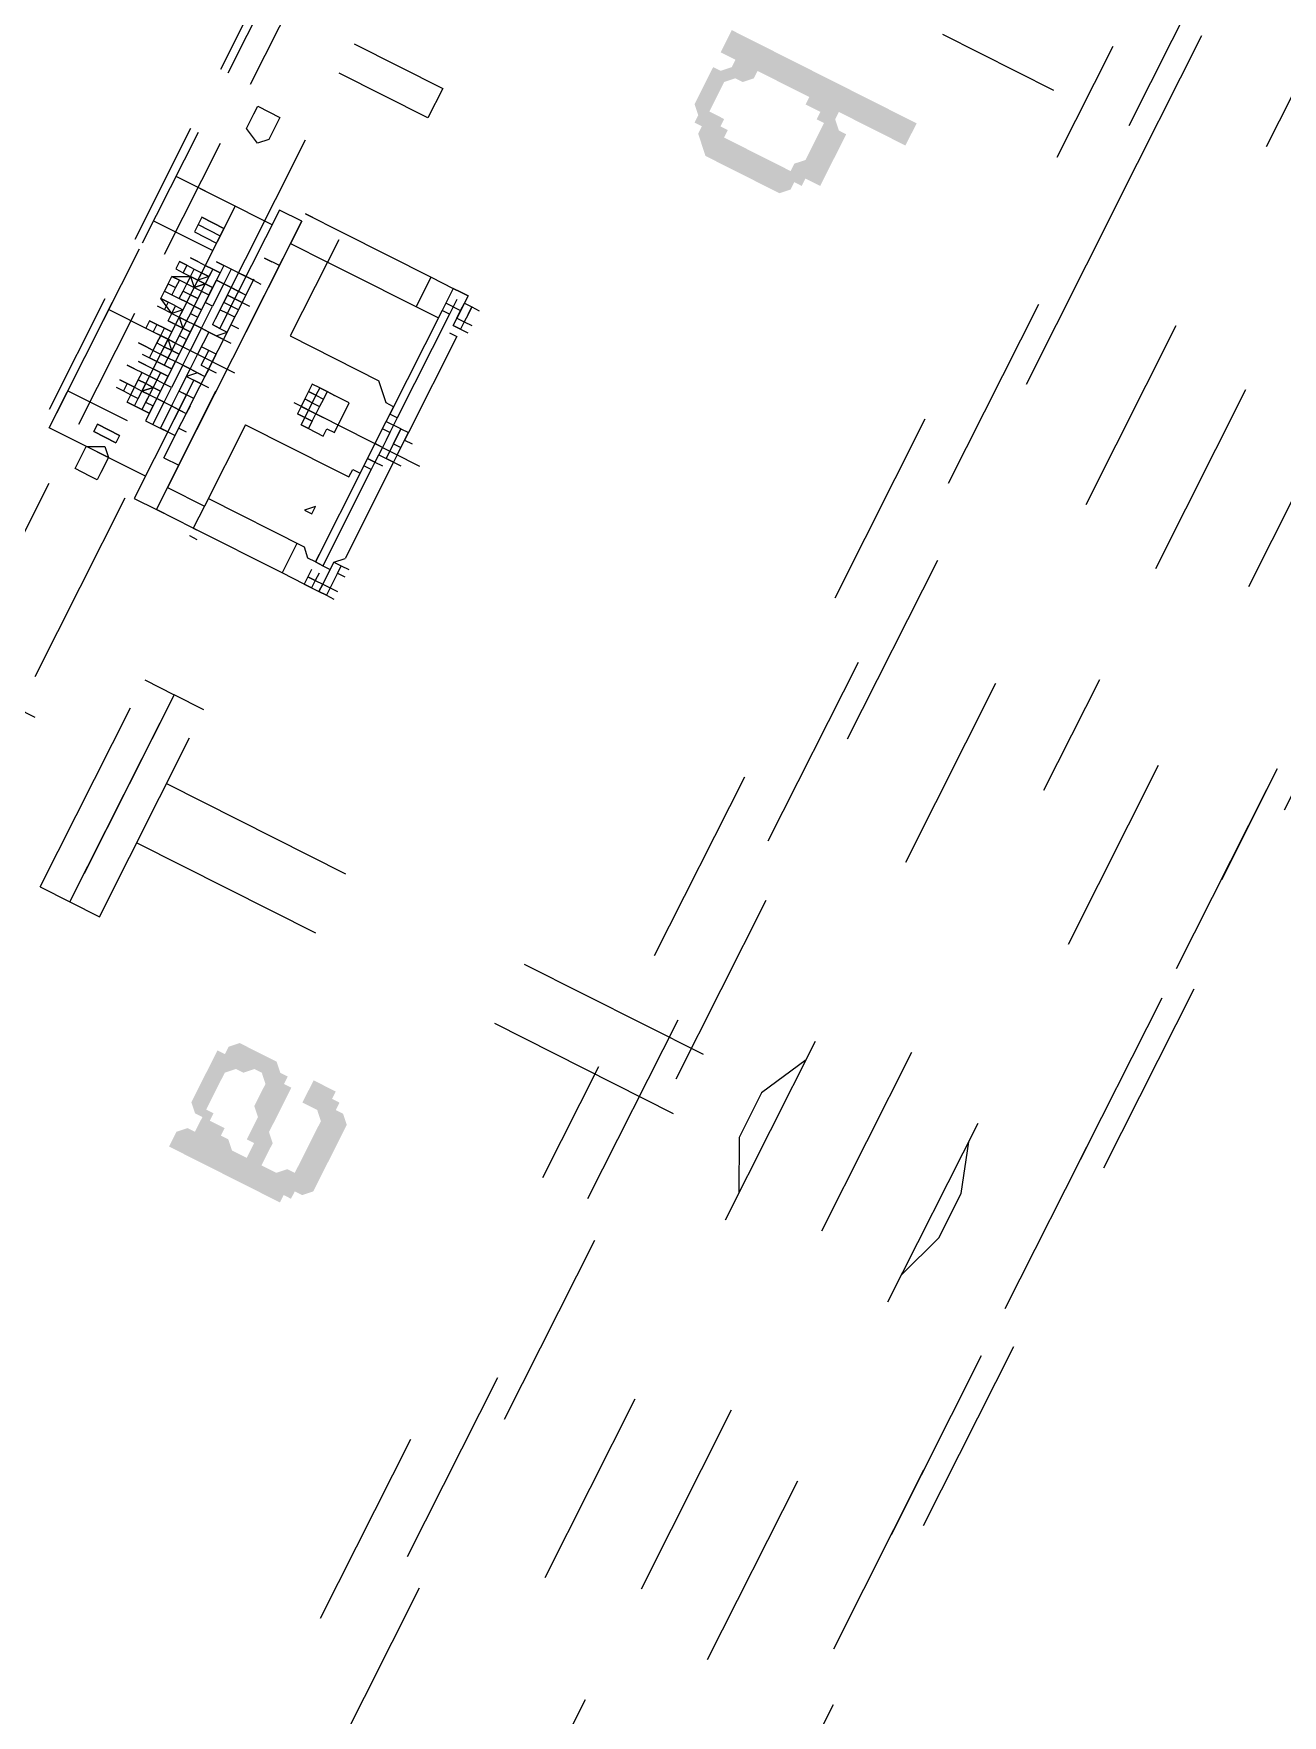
# Model space of a CAD drawing. Header units: metres. Extents: x 0 to 547597, y 0 to 1844684.
# Drawn here: x 543435.654 to 543436.278, y 1844542.936 to 1844543.775 of the extents above; entities that cross this region are included whole.
import ezdxf

# ---------------------------------------------------------------- set-up
doc = ezdxf.new("R2010")
doc.units = ezdxf.units.M
doc.linetypes.add('DASHED', pattern=[0.75, 0.5, -0.25])
doc.layers.add('5_Thep', color=4, linetype='Continuous')
doc.layers.add('TB220kVtuonglai', color=8, linetype='DASHED')

# ---------------------------------------------------------------- blocks, each defined once
blk = doc.blocks.new('MBA220-MB')
for points in [[(111.59, -206.65), (99.19, -206.65), (99.19, -309.97), (111.59, -309.97), (111.59, -301.71), (123.99, -301.71), (119.86, -297.57), (119.86, -293.44), (115.72, -289.31), (111.59, -289.31), (111.59, -260.38), (115.72, -260.38), (115.72, -252.11), (119.86, -252.11), (119.86, -247.98), (123.99, -247.98), (128.12, -247.98), (111.59, -243.84)], [(132.25, -235.58), (128.12, -235.58), (123.99, -235.58), (119.86, -235.58), (119.86, -239.71), (115.72, -243.84), (111.59, -243.84), (128.12, -247.98), (140.52, -247.98), (144.65, -252.11), (148.79, -252.11), (148.79, -260.38), (148.79, -264.51), (148.79, -272.77), (148.79, -281.04), (148.79, -285.17), (148.79, -289.31), (144.65, -289.31), (144.65, -293.44), (140.52, -293.44), (140.52, -297.57), (140.52, -301.71), (128.12, -301.71), (111.59, -301.71), (115.72, -301.71), (119.86, -305.84), (119.86, -309.97), (128.12, -309.97), (132.25, -309.97), (136.39, -309.97), (140.52, -309.97), (144.65, -305.84), (148.79, -305.84), (148.79, -301.71), (152.92, -301.71), (157.05, -297.57), (161.18, -293.44), (161.18, -289.31), (161.18, -285.17), (161.18, -268.64), (161.18, -260.38), (161.18, -252.11), (157.05, -247.98), (152.92, -247.98), (152.92, -243.84), (148.79, -243.84), (148.79, -239.71), (148.79, -235.58), (144.65, -235.58), (140.52, -235.58), (136.39, -235.58)], [(690.2, -235.58), (681.94, -235.58), (673.67, -235.58), (669.54, -239.71), (669.54, -243.84), (665.4, -243.84), (690.2, -247.98), (702.6, -247.98), (706.73, -247.98), (706.73, -252.11), (710.87, -256.24), (710.87, -264.51), (698.47, -264.51), (694.34, -268.64), (677.8, -268.64), (669.54, -268.64), (710.87, -272.77), (710.87, -281.04), (706.73, -285.17), (706.73, -289.31), (702.6, -289.31), (702.6, -293.44), (702.6, -297.57), (698.47, -297.57), (698.47, -301.71), (694.34, -301.71), (710.87, -301.71), (710.87, -305.84), (715, -309.97), (723.27, -309.97), (723.27, -305.84), (723.27, -301.71), (723.27, -293.44), (723.27, -260.38), (723.27, -247.98), (719.13, -247.98), (719.13, -243.84), (715, -243.84), (715, -239.71), (710.87, -235.58), (702.6, -235.58), (694.34, -235.58)], [(665.4, -243.84), (665.4, -247.98), (661.27, -247.98), (661.27, -256.24), (661.27, -260.38), (673.67, -260.38), (673.67, -252.11), (677.8, -247.98), (681.94, -247.98), (690.2, -247.98)], [(669.54, -268.64), (669.54, -272.77), (665.4, -272.77), (665.4, -276.91), (661.27, -281.04), (661.27, -289.31), (661.27, -297.57), (661.27, -301.71), (665.4, -305.84), (669.54, -305.84), (669.54, -309.97), (677.8, -309.97), (681.94, -309.97), (686.07, -309.97), (690.2, -309.97), (698.47, -309.97), (702.6, -305.84), (702.6, -301.71), (706.73, -301.71), (686.07, -301.71), (677.8, -301.71), (673.67, -297.57), (673.67, -293.44), (669.54, -289.31), (669.54, -285.17), (673.67, -281.04), (677.8, -281.04), (686.07, -281.04), (690.2, -276.91), (702.6, -276.91), (702.6, -272.77), (710.87, -272.77)], [(123.99, -301.71), (111.59, -301.71), (128.12, -301.71)], [(694.34, -301.71), (686.07, -301.71), (706.73, -301.71), (710.87, -301.71)]]:
    blk.add_hatch(color=1).paths.add_polyline_path(points)
at = {"color": 1}
for points in [[(53.73, 289.31), (53.73, -90.92)], [(1322.54, 111.59), (66.13, 111.59)], [(417.43, 99.19), (289.31, 99.19)], [(305.84, 99.19), (367.83, 99.19)], [(433.96, 99.19), (814.19, 99.19)], [(607.54, 99.19), (479.42, 99.19)], [(797.66, 99.19), (669.54, 99.19)], [(615.81, 45.46), (591.01, 53.73), (566.21, 53.73), (541.42, 45.46)], [(1830.9, 45.46), (-872.05, 45.46)], [(1830.9, 45.46), (-872.05, 45.46)], [(243.84, 0), (-136.39, 0)], [(367.83, 0), (305.84, 0)], [(814.19, 0), (433.96, 0)], [(938.18, 0), (876.18, 0)], [(1830.9, -45.46), (-863.79, -45.46)], [(1830.9, -45.46), (-863.79, -45.46)], [(541.42, -45.46), (566.21, -57.86), (591.01, -57.86), (615.81, -45.46)], [(562.08, -392.63), (562.08, -57.86)], [(595.14, -392.63), (595.14, -57.86)], [(90.92, -99.19), (-4.13, -99.19)], [(90.92, -99.19), (227.31, -99.19)], [(289.31, -99.19), (417.43, -99.19)], [(479.42, -99.19), (607.54, -99.19)], [(669.54, -99.19), (797.66, -99.19)], [(863.79, -99.19), (987.77, -99.19)], [(-1847.43, -111.59), (1731.71, -111.59)], [(82.66, -136.39), (20.66, -136.39)], [(529.02, -136.39), (148.79, -136.39)], [(653.01, -136.39), (591.01, -136.39)], [(1099.36, -136.39), (719.13, -136.39)], [(53.73, -152.92), (53.73, -214.91)], [(363.7, -421.56), (363.7, -351.3)], [(281.04, -363.7), (281.04, -359.57)], [(281.04, -363.7), (281.04, -359.57)], [(289.31, -363.7), (289.31, -359.57)], [(293.44, -363.7), (293.44, -359.57)], [(355.43, -363.7), (355.43, -359.57)], [(367.83, -363.7), (367.83, -359.57)], [(367.83, -363.7), (367.83, -359.57)], [(425.69, -363.7), (425.69, -359.57)], [(425.69, -363.7), (425.69, -359.57)], [(429.83, -363.7), (429.83, -359.57)], [(438.09, -363.7), (438.09, -359.57)], [(442.23, -363.7), (442.23, -359.57)], [(276.91, -367.83), (276.91, -371.97)], [(276.91, -371.97), (276.91, -367.83)], [(276.91, -367.83), (289.31, -367.83)], [(276.91, -371.97), (276.91, -367.83)], [(281.04, -367.83), (281.04, -363.7)], [(285.17, -367.83), (281.04, -367.83), (281.04, -363.7), (285.17, -363.7)], [(285.17, -363.7), (281.04, -363.7)], [(285.17, -363.7), (289.31, -363.7)], [(285.17, -363.7), (289.31, -363.7)], [(289.31, -367.83), (285.17, -367.83)], [(285.17, -371.97), (285.17, -367.83)], [(289.31, -367.83), (289.31, -367.83), (289.31, -363.7), (293.44, -363.7), (293.44, -367.83), (289.31, -367.83)], [(289.31, -367.83), (293.44, -367.83)], [(293.44, -367.83), (293.44, -363.7)], [(297.57, -367.83), (297.57, -363.7)], [(297.57, -367.83), (297.57, -363.7)], [(297.57, -367.83), (297.57, -363.7)], [(297.57, -363.7), (351.3, -363.7)], [(355.43, -363.7), (351.3, -363.7)], [(355.43, -367.83), (351.3, -367.83), (351.3, -363.7), (355.43, -363.7)], [(351.3, -367.83), (351.3, -371.97)], [(355.43, -367.83), (351.3, -367.83)], [(351.3, -367.83), (363.7, -367.83)], [(355.43, -363.7), (359.57, -363.7)], [(363.7, -363.7), (355.43, -363.7)], [(359.57, -367.83), (355.43, -367.83)], [(363.7, -367.83), (359.57, -367.83), (359.57, -363.7), (363.7, -363.7)], [(363.7, -363.7), (363.7, -363.7)], [(363.7, -363.7), (363.7, -363.7), (367.83, -363.7)], [(363.7, -363.7), (363.7, -363.7)], [(367.83, -367.83), (363.7, -367.83), (363.7, -363.7)], [(363.7, -367.83), (367.83, -367.83)], [(363.7, -367.83), (363.7, -367.83)], [(363.7, -371.97), (363.7, -367.83)], [(367.83, -367.83), (367.83, -363.7)], [(367.83, -363.7), (367.83, -363.7)], [(367.83, -363.7), (367.83, -367.83)], [(367.83, -363.7), (421.56, -363.7)], [(367.83, -371.97), (367.83, -367.83)], [(371.97, -371.97), (371.97, -367.83)], [(425.69, -367.83), (421.56, -363.7)], [(425.69, -367.83), (425.69, -363.7)], [(433.96, -367.83), (425.69, -367.83), (425.69, -363.7), (429.83, -363.7), (433.96, -363.7)], [(429.83, -363.7), (425.69, -363.7), (433.96, -363.7)], [(429.83, -367.83), (425.69, -367.83)], [(425.69, -367.83), (438.09, -367.83)], [(429.83, -371.97), (429.83, -367.83)], [(433.96, -363.7), (438.09, -363.7)], [(433.96, -363.7), (438.09, -363.7)], [(438.09, -367.83), (433.96, -367.83)], [(438.09, -367.83), (438.09, -367.83), (438.09, -363.7), (438.09, -363.7), (442.23, -363.7), (442.23, -367.83), (438.09, -367.83)], [(438.09, -367.83), (442.23, -367.83)], [(438.09, -371.97), (438.09, -367.83)], [(442.23, -367.83), (442.23, -363.7)], [(442.23, -371.97), (442.23, -367.83)], [(442.23, -371.97), (442.23, -367.83)], [(442.23, -371.97), (442.23, -367.83)], [(276.91, -371.97), (276.91, -376.1)], [(276.91, -376.1), (276.91, -371.97)], [(293.44, -388.5), (276.91, -388.5), (276.91, -376.1)], [(276.91, -376.1), (285.17, -376.1)], [(281.04, -371.97), (285.17, -371.97)], [(285.17, -371.97), (285.17, -376.1), (289.31, -376.1)], [(285.17, -371.97), (289.31, -371.97)], [(285.17, -371.97), (285.17, -376.1)], [(289.31, -371.97), (289.31, -376.1), (347.17, -376.1)], [(289.31, -371.97), (347.17, -371.97)], [(293.44, -438.09), (293.44, -376.1), (289.31, -376.1), (289.31, -376.1), (347.17, -376.1)], [(351.3, -376.1), (347.17, -376.1), (343.03, -376.1), (343.03, -380.23), (338.9, -384.36), (338.9, -384.36), (334.77, -388.5)], [(347.17, -371.97), (347.17, -376.1), (351.3, -376.1)], [(347.17, -371.97), (351.3, -371.97)], [(351.3, -376.1), (351.3, -371.97)], [(351.3, -371.97), (355.43, -371.97)], [(371.97, -376.1), (351.3, -376.1)], [(355.43, -371.97), (355.43, -376.1)], [(355.43, -371.97), (359.57, -371.97)], [(359.57, -371.97), (363.7, -371.97)], [(363.7, -371.97), (363.7, -371.97)], [(363.7, -371.97), (363.7, -376.1)], [(363.7, -371.97), (371.97, -371.97)], [(363.7, -376.1), (363.7, -376.1)], [(371.97, -371.97), (371.97, -376.1)], [(371.97, -376.1), (371.97, -371.97)], [(371.97, -371.97), (376.1, -371.97)], [(371.97, -376.1), (376.1, -376.1)], [(384.36, -388.5), (384.36, -384.36), (384.36, -384.36), (384.36, -380.23), (380.23, -380.23), (380.23, -376.1), (371.97, -376.1), (371.97, -376.1), (371.97, -376.1)], [(376.1, -371.97), (376.1, -376.1)], [(376.1, -371.97), (429.83, -371.97)], [(376.1, -376.1), (429.83, -376.1)], [(376.1, -376.1), (429.83, -376.1)], [(425.69, -376.1), (429.83, -376.1), (425.69, -376.1), (429.83, -376.1), (425.69, -376.1), (429.83, -376.1)], [(429.83, -376.1), (425.69, -376.1), (429.83, -376.1), (425.69, -376.1), (429.83, -376.1)], [(425.69, -376.1), (425.69, -376.1), (425.69, -376.1), (425.69, -376.1), (425.69, -376.1), (425.69, -376.1), (425.69, -376.1), (425.69, -376.1), (425.69, -376.1)], [(429.83, -376.1), (429.83, -380.23), (425.69, -384.36), (425.69, -438.09)], [(429.83, -371.97), (429.83, -376.1)], [(429.83, -376.1), (429.83, -371.97)], [(433.96, -371.97), (438.09, -371.97)], [(433.96, -376.1), (438.09, -376.1)], [(438.09, -371.97), (438.09, -376.1)], [(438.09, -371.97), (438.09, -376.1)], [(438.09, -371.97), (442.23, -371.97)], [(438.09, -376.1), (438.09, -371.97)], [(438.09, -376.1), (442.23, -376.1)], [(442.23, -376.1), (442.23, -371.97)], [(442.23, -371.97), (442.23, -376.1)], [(442.23, -376.1), (442.23, -371.97)], [(442.23, -376.1), (442.23, -388.5)], [(276.91, -438.09), (276.91, -388.5)], [(293.44, -458.76), (293.44, -438.09), (334.77, -438.09), (334.77, -388.5)], [(384.36, -438.09), (384.36, -388.5)], [(409.16, -392.63), (409.16, -388.5), (405.03, -388.5), (409.16, -392.63), (409.16, -388.5)], [(425.69, -388.5), (442.23, -388.5)], [(442.23, -388.5), (442.23, -438.09)], [(636.47, -409.16), (636.47, -392.63), (520.75, -392.63), (520.75, -409.16), (636.47, -409.16)], [(371.97, -409.16), (371.97, -400.9), (367.83, -400.9), (367.83, -396.76), (351.3, -396.76), (351.3, -405.03), (351.3, -405.03), (351.3, -409.16), (351.3, -413.29), (351.3, -417.43), (355.43, -417.43), (359.57, -417.43), (363.7, -417.43), (363.7, -417.43), (367.83, -417.43), (367.83, -413.29), (371.97, -413.29), (371.97, -409.16)], [(351.3, -409.16), (351.3, -405.03)], [(351.3, -409.16), (351.3, -405.03)], [(351.3, -409.16), (351.3, -409.16)], [(351.3, -409.16), (351.3, -409.16)], [(351.3, -409.16), (351.3, -413.29)], [(351.3, -409.16), (351.3, -409.16)], [(351.3, -409.16), (351.3, -409.16)], [(351.3, -409.16), (351.3, -409.16)], [(351.3, -413.29), (351.3, -409.16)], [(351.3, -409.16), (355.43, -409.16)], [(351.3, -409.16), (351.3, -409.16)], [(351.3, -413.29), (351.3, -409.16)], [(351.3, -409.16), (351.3, -409.16)], [(351.3, -409.16), (351.3, -409.16), (351.3, -409.16), (351.3, -409.16), (351.3, -409.16)], [(355.43, -409.16), (355.43, -409.16)], [(355.43, -413.29), (355.43, -409.16)], [(355.43, -413.29), (355.43, -409.16)], [(355.43, -409.16), (355.43, -409.16)], [(355.43, -413.29), (355.43, -409.16)], [(355.43, -413.29), (355.43, -409.16)], [(355.43, -409.16), (359.57, -409.16)], [(355.43, -409.16), (355.43, -409.16)], [(355.43, -413.29), (355.43, -409.16)], [(355.43, -413.29), (355.43, -409.16)], [(355.43, -409.16), (355.43, -409.16)], [(355.43, -409.16), (355.43, -409.16)], [(355.43, -413.29), (355.43, -409.16)], [(355.43, -413.29), (355.43, -409.16)], [(355.43, -409.16), (355.43, -409.16)], [(355.43, -413.29), (355.43, -409.16)], [(359.57, -409.16), (359.57, -409.16)], [(359.57, -409.16), (359.57, -409.16)], [(363.7, -413.29), (359.57, -413.29), (359.57, -409.16), (363.7, -409.16)], [(359.57, -409.16), (363.7, -409.16)], [(359.57, -413.29), (359.57, -409.16)], [(359.57, -409.16), (359.57, -409.16), (359.57, -409.16), (359.57, -409.16), (359.57, -409.16)], [(359.57, -409.16), (363.7, -409.16)], [(359.57, -409.16), (363.7, -409.16)], [(363.7, -409.16), (363.7, -405.03)], [(363.7, -409.16), (363.7, -405.03)], [(367.83, -409.16), (363.7, -409.16)], [(363.7, -409.16), (363.7, -409.16)], [(363.7, -409.16), (363.7, -409.16)], [(363.7, -413.29), (363.7, -409.16)], [(363.7, -413.29), (363.7, -409.16)], [(363.7, -413.29), (363.7, -409.16)], [(363.7, -413.29), (363.7, -409.16)], [(363.7, -413.29), (363.7, -409.16)], [(363.7, -413.29), (363.7, -409.16)], [(363.7, -409.16), (363.7, -409.16)], [(363.7, -409.16), (363.7, -409.16), (363.7, -413.29), (363.7, -413.29)], [(363.7, -413.29), (363.7, -409.16)], [(363.7, -413.29), (363.7, -409.16)], [(363.7, -413.29), (363.7, -409.16)], [(363.7, -413.29), (363.7, -409.16)], [(363.7, -409.16), (363.7, -409.16)], [(363.7, -409.16), (363.7, -409.16)], [(363.7, -409.16), (363.7, -409.16)], [(363.7, -409.16), (363.7, -409.16)], [(367.83, -409.16), (367.83, -413.29), (363.7, -413.29)], [(363.7, -409.16), (363.7, -409.16)], [(363.7, -413.29), (363.7, -409.16)], [(363.7, -409.16), (363.7, -409.16)], [(363.7, -409.16), (363.7, -409.16), (363.7, -409.16)], [(363.7, -409.16), (363.7, -409.16)], [(367.83, -409.16), (367.83, -409.16)], [(367.83, -413.29), (367.83, -409.16)], [(367.83, -413.29), (367.83, -409.16)], [(367.83, -413.29), (367.83, -409.16)], [(367.83, -409.16), (367.83, -409.16)], [(367.83, -409.16), (371.97, -409.16), (367.83, -409.16), (371.97, -409.16), (367.83, -409.16), (371.97, -409.16), (371.97, -413.29), (367.83, -413.29), (371.97, -413.29), (367.83, -413.29), (371.97, -413.29)], [(367.83, -413.29), (367.83, -409.16)], [(367.83, -413.29), (367.83, -409.16)], [(367.83, -413.29), (367.83, -409.16)], [(367.83, -409.16), (367.83, -409.16)], [(367.83, -409.16), (367.83, -409.16)], [(371.97, -409.16), (367.83, -409.16), (371.97, -409.16)], [(367.83, -409.16), (367.83, -409.16)], [(367.83, -409.16), (367.83, -409.16)], [(367.83, -413.29), (367.83, -409.16)], [(367.83, -413.29), (367.83, -409.16)], [(371.97, -409.16), (371.97, -409.16)], [(371.97, -409.16), (371.97, -409.16), (371.97, -409.16), (371.97, -409.16), (371.97, -409.16)], [(636.47, -409.16), (520.75, -409.16)], [(636.47, -425.69), (520.75, -425.69), (520.75, -409.16)], [(636.47, -409.16), (520.75, -409.16)], [(636.47, -425.69), (520.75, -425.69), (520.75, -409.16)], [(636.47, -425.69), (636.47, -409.16)], [(636.47, -425.69), (636.47, -409.16)], [(351.3, -413.29), (355.43, -413.29), (355.43, -417.43), (355.43, -413.29), (355.43, -417.43)], [(355.43, -413.29), (355.43, -417.43), (355.43, -413.29), (355.43, -417.43)], [(355.43, -417.43), (355.43, -413.29), (355.43, -417.43)], [(355.43, -413.29), (359.57, -413.29), (359.57, -417.43), (359.57, -413.29), (359.57, -417.43)], [(355.43, -417.43), (355.43, -413.29), (355.43, -417.43), (355.43, -413.29)], [(359.57, -417.43), (359.57, -413.29), (359.57, -417.43)], [(359.57, -413.29), (363.7, -413.29)], [(359.57, -413.29), (363.7, -413.29)], [(359.57, -417.43), (359.57, -413.29)], [(359.57, -413.29), (363.7, -413.29)], [(359.57, -417.43), (359.57, -417.43), (359.57, -417.43)], [(367.83, -413.29), (363.7, -413.29)], [(363.7, -413.29), (367.83, -413.29)], [(363.7, -413.29), (363.7, -413.29), (363.7, -417.43), (363.7, -413.29)], [(363.7, -417.43), (363.7, -413.29)], [(363.7, -417.43), (363.7, -413.29), (363.7, -417.43), (363.7, -413.29)], [(363.7, -417.43), (363.7, -417.43), (363.7, -417.43)], [(367.83, -413.29), (367.83, -417.43), (367.83, -413.29)], [(367.83, -417.43), (367.83, -413.29), (367.83, -417.43)], [(367.83, -413.29), (367.83, -417.43), (367.83, -413.29), (367.83, -417.43)], [(367.83, -413.29), (367.83, -417.43), (367.83, -413.29), (367.83, -417.43)], [(371.97, -413.29), (367.83, -413.29)], [(190.12, -475.29), (190.12, -425.69), (206.65, -425.69)], [(206.65, -425.69), (206.65, -475.29)], [(562.08, -566.21), (562.08, -425.69)], [(562.08, -566.21), (562.08, -425.69)], [(595.14, -566.21), (595.14, -425.69)], [(595.14, -566.21), (595.14, -425.69)], [(442.23, -438.09), (442.23, -433.96)], [(446.36, -438.09), (446.36, -433.96)], [(276.91, -458.76), (276.91, -438.09)], [(281.04, -438.09), (293.44, -438.09)], [(384.36, -438.09), (429.83, -438.09)], [(429.83, -458.76), (429.83, -438.09), (442.23, -438.09), (442.23, -458.76)], [(442.23, -438.09), (442.23, -438.09)], [(446.36, -438.09), (446.36, -438.09)], [(446.36, -438.09), (446.36, -438.09)], [(276.91, -454.62), (276.91, -458.76), (276.91, -454.62), (276.91, -458.76)], [(281.04, -458.76), (293.44, -458.76)], [(343.03, -458.76), (281.04, -458.76), (281.04, -471.16), (343.03, -471.16)], [(289.31, -458.76), (293.44, -458.76), (293.44, -458.76), (297.57, -458.76), (297.57, -458.76), (297.57, -458.76), (297.57, -458.76)], [(293.44, -458.76), (343.03, -458.76)], [(297.57, -458.76), (425.69, -458.76), (425.69, -458.76), (425.69, -458.76), (425.69, -458.76)], [(305.84, -458.76), (305.84, -467.02)], [(363.7, -524.88), (363.7, -454.62)], [(376.1, -458.76), (429.83, -458.76), (429.83, -454.62)], [(442.23, -471.16), (442.23, -458.76), (376.1, -458.76)], [(417.43, -467.02), (417.43, -458.76)], [(425.69, -458.76), (425.69, -458.76), (429.83, -458.76)], [(429.83, -458.76), (442.23, -458.76), (442.23, -454.62), (442.23, -458.76), (442.23, -454.62)], [(305.84, -467.02), (305.84, -462.89)], [(417.43, -467.02), (309.97, -467.02)], [(318.24, -467.02), (318.24, -462.89)], [(318.24, -467.02), (318.24, -471.16)], [(318.24, -471.16), (318.24, -467.02)], [(318.24, -471.16), (318.24, -467.02)], [(318.24, -475.29), (318.24, -467.02)], [(330.64, -467.02), (326.5, -467.02)], [(326.5, -467.02), (326.5, -475.29)], [(326.5, -467.02), (326.5, -471.16)], [(330.64, -467.02), (330.64, -462.89)], [(330.64, -467.02), (330.64, -462.89)], [(330.64, -467.02), (330.64, -471.16)], [(330.64, -471.16), (330.64, -467.02)], [(330.64, -475.29), (330.64, -471.16), (330.64, -467.02)], [(334.77, -467.02), (334.77, -475.29)], [(347.17, -467.02), (338.9, -467.02)], [(338.9, -467.02), (338.9, -471.16)], [(343.03, -467.02), (343.03, -462.89)], [(347.17, -471.16), (347.17, -467.02)], [(351.3, -475.29), (351.3, -471.16), (347.17, -467.02)], [(347.17, -471.16), (347.17, -467.02)], [(351.3, -467.02), (351.3, -462.89)], [(351.3, -467.02), (351.3, -471.16)], [(351.3, -475.29), (351.3, -467.02)], [(351.3, -467.02), (351.3, -467.02)], [(351.3, -471.16), (351.3, -467.02)], [(351.3, -475.29), (351.3, -467.02)], [(367.83, -467.02), (359.57, -467.02)], [(359.57, -467.02), (359.57, -475.29)], [(359.57, -467.02), (359.57, -471.16)], [(367.83, -467.02), (367.83, -462.89)], [(367.83, -471.16), (367.83, -467.02)], [(371.97, -471.16), (371.97, -467.02), (367.83, -467.02), (371.97, -467.02)], [(371.97, -475.29), (371.97, -467.02)], [(371.97, -471.16), (371.97, -467.02)], [(371.97, -471.16), (371.97, -467.02)], [(376.1, -467.02), (371.97, -467.02)], [(371.97, -471.16), (371.97, -475.29), (371.97, -467.02)], [(376.1, -467.02), (376.1, -462.89)], [(376.1, -467.02), (376.1, -471.16)], [(376.1, -471.16), (376.1, -467.02)], [(376.1, -475.29), (376.1, -467.02)], [(392.63, -467.02), (384.36, -467.02)], [(384.36, -467.02), (384.36, -475.29)], [(384.36, -467.02), (384.36, -471.16)], [(388.5, -467.02), (392.63, -467.02)], [(392.63, -471.16), (392.63, -467.02)], [(392.63, -475.29), (392.63, -467.02)], [(405.03, -467.02), (392.63, -467.02)], [(392.63, -475.29), (392.63, -467.02)], [(392.63, -471.16), (392.63, -467.02)], [(400.9, -467.02), (400.9, -462.89)], [(405.03, -471.16), (405.03, -467.02)], [(405.03, -479.42), (405.03, -467.02)], [(405.03, -475.29), (405.03, -471.16), (405.03, -467.02)], [(405.03, -471.16), (405.03, -467.02)], [(743.93, -996.04), (743.93, -475.29), (-822.46, -475.29), (-822.46, -996.04), (743.93, -996.04)], [(743.93, -996.04), (743.93, -475.29), (-822.46, -475.29), (-822.46, -996.04), (743.93, -996.04)], [(289.31, -471.16), (289.31, -524.88)], [(318.24, -471.16), (318.24, -475.29)], [(318.24, -471.16), (318.24, -475.29), (318.24, -471.16), (318.24, -475.29), (318.24, -471.16)], [(318.24, -475.29), (318.24, -479.42)], [(318.24, -475.29), (326.5, -475.29)], [(330.64, -471.16), (326.5, -471.16)], [(326.5, -471.16), (326.5, -475.29)], [(326.5, -471.16), (326.5, -475.29)], [(326.5, -471.16), (326.5, -475.29), (326.5, -471.16)], [(326.5, -475.29), (326.5, -479.42)], [(326.5, -479.42), (326.5, -475.29)], [(330.64, -471.16), (330.64, -475.29)], [(330.64, -471.16), (330.64, -475.29), (330.64, -471.16)], [(330.64, -475.29), (338.9, -475.29)], [(347.17, -471.16), (338.9, -471.16)], [(338.9, -471.16), (338.9, -475.29)], [(338.9, -475.29), (347.17, -475.29)], [(347.17, -475.29), (347.17, -471.16)], [(347.17, -471.16), (347.17, -475.29)], [(351.3, -471.16), (351.3, -475.29)], [(351.3, -471.16), (351.3, -471.16)], [(351.3, -471.16), (351.3, -475.29), (351.3, -471.16), (351.3, -475.29), (351.3, -471.16)], [(351.3, -471.16), (351.3, -475.29), (351.3, -471.16), (351.3, -475.29), (351.3, -471.16)], [(351.3, -471.16), (351.3, -475.29), (351.3, -471.16)], [(351.3, -479.42), (351.3, -475.29)], [(351.3, -475.29), (351.3, -479.42)], [(351.3, -475.29), (363.7, -475.29)], [(351.3, -479.42), (351.3, -475.29)], [(351.3, -479.42), (351.3, -475.29)], [(367.83, -471.16), (359.57, -471.16)], [(359.57, -471.16), (359.57, -475.29)], [(363.7, -475.29), (371.97, -475.29), (371.97, -471.16), (371.97, -475.29), (371.97, -471.16), (371.97, -475.29)], [(371.97, -475.29), (371.97, -471.16)], [(371.97, -471.16), (376.1, -475.29)], [(371.97, -471.16), (371.97, -471.16)], [(371.97, -471.16), (371.97, -475.29), (371.97, -471.16)], [(371.97, -471.16), (371.97, -475.29), (371.97, -471.16), (371.97, -475.29), (371.97, -471.16)], [(371.97, -479.42), (371.97, -475.29)], [(371.97, -475.29), (371.97, -479.42)], [(371.97, -475.29), (384.36, -475.29)], [(376.1, -471.16), (442.23, -471.16)], [(392.63, -471.16), (384.36, -471.16)], [(384.36, -471.16), (384.36, -475.29)], [(384.36, -475.29), (392.63, -475.29), (392.63, -471.16), (392.63, -475.29), (392.63, -471.16), (392.63, -475.29)], [(392.63, -475.29), (392.63, -471.16)], [(405.03, -471.16), (392.63, -471.16)], [(392.63, -471.16), (392.63, -475.29)], [(392.63, -471.16), (392.63, -475.29), (405.03, -475.29)], [(392.63, -479.42), (392.63, -475.29)], [(392.63, -479.42), (392.63, -475.29)], [(405.03, -475.29), (405.03, -471.16)], [(405.03, -471.16), (405.03, -475.29), (405.03, -471.16), (405.03, -475.29), (405.03, -471.16)], [(405.03, -471.16), (405.03, -475.29)], [(429.83, -471.16), (429.83, -524.88)], [(318.24, -479.42), (318.24, -483.55), (326.5, -483.55)], [(318.24, -479.42), (326.5, -479.42)], [(318.24, -487.69), (318.24, -483.55)], [(318.24, -487.69), (318.24, -483.55)], [(318.24, -487.69), (318.24, -483.55)], [(318.24, -483.55), (318.24, -487.69), (318.24, -483.55), (318.24, -487.69)], [(318.24, -483.55), (318.24, -483.55)], [(322.37, -483.55), (322.37, -483.55)], [(322.37, -487.69), (322.37, -483.55)], [(322.37, -487.69), (322.37, -483.55)], [(322.37, -483.55), (322.37, -487.69), (330.64, -487.69), (330.64, -483.55)], [(322.37, -483.55), (330.64, -483.55)], [(326.5, -483.55), (326.5, -479.42)], [(326.5, -479.42), (326.5, -483.55), (338.9, -483.55)], [(326.5, -479.42), (338.9, -479.42)], [(334.77, -483.55), (330.64, -483.55)], [(330.64, -483.55), (330.64, -483.55)], [(330.64, -483.55), (330.64, -487.69)], [(330.64, -487.69), (330.64, -483.55)], [(330.64, -487.69), (330.64, -483.55)], [(330.64, -487.69), (330.64, -483.55)], [(330.64, -483.55), (330.64, -487.69), (330.64, -483.55), (330.64, -487.69), (330.64, -483.55)], [(330.64, -483.55), (330.64, -483.55)], [(330.64, -487.69), (330.64, -483.55)], [(330.64, -487.69), (330.64, -483.55)], [(334.77, -487.69), (334.77, -483.55)], [(334.77, -487.69), (343.03, -487.69), (343.03, -483.55), (343.03, -487.69), (343.03, -483.55)], [(334.77, -483.55), (343.03, -483.55)], [(351.3, -483.55), (351.3, -479.42), (338.9, -479.42), (338.9, -483.55), (351.3, -483.55)], [(343.03, -483.55), (343.03, -483.55)], [(343.03, -487.69), (343.03, -483.55)], [(343.03, -487.69), (343.03, -483.55)], [(343.03, -487.69), (343.03, -483.55)], [(343.03, -487.69), (343.03, -483.55)], [(343.03, -487.69), (343.03, -483.55)], [(343.03, -487.69), (343.03, -483.55)], [(343.03, -487.69), (355.43, -487.69), (355.43, -483.55), (355.43, -487.69), (355.43, -483.55), (355.43, -487.69), (363.7, -487.69)], [(343.03, -487.69), (343.03, -483.55)], [(343.03, -483.55), (343.03, -483.55)], [(343.03, -483.55), (343.03, -487.69), (355.43, -487.69), (355.43, -483.55)], [(343.03, -483.55), (355.43, -483.55)], [(343.03, -487.69), (343.03, -483.55)], [(343.03, -487.69), (343.03, -483.55)], [(347.17, -487.69), (347.17, -483.55)], [(351.3, -479.42), (351.3, -483.55), (363.7, -483.55)], [(351.3, -479.42), (363.7, -479.42)], [(351.3, -483.55), (351.3, -479.42)], [(351.3, -487.69), (351.3, -483.55)], [(351.3, -483.55), (351.3, -483.55)], [(355.43, -483.55), (355.43, -483.55)], [(355.43, -483.55), (355.43, -487.69)], [(355.43, -487.69), (355.43, -483.55)], [(355.43, -487.69), (355.43, -483.55)], [(355.43, -487.69), (355.43, -483.55)], [(355.43, -483.55), (363.7, -483.55)], [(359.57, -487.69), (359.57, -483.55)], [(371.97, -479.42), (363.7, -479.42)], [(371.97, -479.42), (371.97, -483.55), (363.7, -483.55), (363.7, -479.42)], [(363.7, -483.55), (367.83, -483.55)], [(363.7, -487.69), (363.7, -483.55)], [(367.83, -483.55), (367.83, -483.55)], [(367.83, -487.69), (367.83, -483.55)], [(367.83, -487.69), (367.83, -483.55)], [(367.83, -487.69), (367.83, -483.55)], [(367.83, -487.69), (367.83, -483.55)], [(367.83, -483.55), (367.83, -487.69), (367.83, -483.55), (367.83, -487.69), (367.83, -483.55)], [(367.83, -483.55), (367.83, -483.55)], [(367.83, -487.69), (367.83, -483.55)], [(367.83, -487.69), (367.83, -483.55)], [(367.83, -483.55), (367.83, -487.69), (376.1, -487.69), (376.1, -483.55)], [(367.83, -483.55), (376.1, -483.55)], [(371.97, -479.42), (371.97, -483.55)], [(371.97, -479.42), (371.97, -483.55), (384.36, -483.55)], [(371.97, -479.42), (384.36, -479.42)], [(371.97, -487.69), (371.97, -483.55)], [(371.97, -483.55), (371.97, -483.55)], [(376.1, -483.55), (376.1, -483.55)], [(376.1, -487.69), (376.1, -483.55)], [(376.1, -483.55), (376.1, -487.69)], [(376.1, -487.69), (376.1, -483.55)], [(376.1, -487.69), (376.1, -483.55)], [(376.1, -487.69), (376.1, -483.55)], [(376.1, -487.69), (376.1, -483.55)], [(376.1, -483.55), (376.1, -487.69), (376.1, -483.55)], [(376.1, -483.55), (376.1, -483.55)], [(380.23, -483.55), (380.23, -483.55)], [(380.23, -487.69), (380.23, -483.55)], [(380.23, -487.69), (380.23, -483.55)], [(380.23, -487.69), (388.5, -487.69), (388.5, -483.55), (388.5, -487.69), (388.5, -483.55)], [(380.23, -483.55), (380.23, -487.69)], [(380.23, -483.55), (388.5, -483.55)], [(380.23, -483.55), (380.23, -483.55)], [(392.63, -483.55), (392.63, -479.42), (384.36, -479.42), (384.36, -483.55), (392.63, -483.55)], [(384.36, -487.69), (384.36, -483.55)], [(392.63, -483.55), (388.5, -483.55)], [(388.5, -483.55), (388.5, -483.55)], [(388.5, -487.69), (388.5, -483.55)], [(388.5, -487.69), (388.5, -483.55)], [(388.5, -487.69), (388.5, -483.55)], [(388.5, -487.69), (388.5, -483.55)], [(388.5, -487.69), (388.5, -483.55)], [(388.5, -487.69), (388.5, -483.55)], [(388.5, -487.69), (388.5, -483.55)], [(388.5, -483.55), (388.5, -487.69)], [(388.5, -483.55), (388.5, -483.55)], [(405.03, -483.55), (405.03, -479.42), (392.63, -479.42), (392.63, -483.55), (405.03, -483.55)], [(392.63, -487.69), (392.63, -483.55)], [(392.63, -483.55), (392.63, -483.55)], [(392.63, -487.69), (400.9, -487.69), (400.9, -483.55), (400.9, -487.69), (400.9, -483.55)], [(392.63, -483.55), (400.9, -483.55)], [(396.76, -487.69), (396.76, -483.55)], [(400.9, -483.55), (400.9, -483.55)], [(400.9, -487.69), (400.9, -483.55)], [(400.9, -487.69), (400.9, -483.55)], [(256.24, -495.95), (252.11, -504.22), (243.84, -504.22), (239.71, -504.22), (239.71, -491.82), (243.84, -491.82), (252.11, -491.82), (256.24, -495.95)], [(289.31, -491.82), (429.83, -491.82), (429.83, -524.88)], [(289.31, -491.82), (289.31, -524.88)], [(301.71, -504.22), (301.71, -491.82), (301.71, -504.22), (309.97, -504.22), (309.97, -491.82), (301.71, -491.82), (301.71, -504.22), (309.97, -504.22)], [(305.84, -504.22), (305.84, -491.82)], [(305.84, -504.22), (305.84, -491.82)], [(309.97, -504.22), (309.97, -491.82)], [(314.1, -524.88), (314.1, -491.82)], [(322.37, -491.82), (322.37, -487.69), (322.37, -491.82), (322.37, -487.69), (326.5, -487.69)], [(322.37, -491.82), (322.37, -487.69)], [(322.37, -491.82), (322.37, -487.69)], [(322.37, -487.69), (330.64, -487.69)], [(322.37, -487.69), (330.64, -487.69)], [(322.37, -491.82), (322.37, -491.82), (322.37, -491.82), (322.37, -491.82), (322.37, -491.82)], [(322.37, -491.82), (322.37, -491.82)], [(322.37, -495.95), (322.37, -491.82), (326.5, -491.82)], [(322.37, -491.82), (322.37, -491.82)], [(322.37, -495.95), (322.37, -491.82)], [(330.64, -491.82), (326.5, -491.82), (326.5, -487.69), (326.5, -491.82)], [(326.5, -487.69), (330.64, -491.82)], [(326.5, -487.69), (326.5, -491.82), (326.5, -487.69), (326.5, -491.82)], [(330.64, -491.82), (326.5, -491.82)], [(326.5, -491.82), (326.5, -491.82), (326.5, -491.82)], [(326.5, -491.82), (326.5, -491.82)], [(326.5, -491.82), (326.5, -491.82)], [(330.64, -495.95), (326.5, -495.95), (326.5, -491.82), (330.64, -491.82)], [(326.5, -491.82), (326.5, -491.82)], [(330.64, -491.82), (326.5, -491.82)], [(326.5, -495.95), (326.5, -491.82)], [(326.5, -491.82), (326.5, -491.82)], [(330.64, -491.82), (334.77, -491.82), (330.64, -487.69), (334.77, -491.82), (334.77, -487.69)], [(334.77, -487.69), (330.64, -487.69), (334.77, -487.69), (330.64, -487.69), (334.77, -487.69)], [(330.64, -487.69), (330.64, -487.69), (330.64, -491.82), (330.64, -487.69), (330.64, -491.82), (330.64, -491.82)], [(330.64, -491.82), (330.64, -487.69)], [(330.64, -491.82), (330.64, -487.69)], [(334.77, -491.82), (334.77, -491.82), (334.77, -491.82), (334.77, -491.82), (330.64, -491.82)], [(330.64, -491.82), (334.77, -491.82), (330.64, -491.82), (334.77, -491.82)], [(334.77, -491.82), (330.64, -491.82), (334.77, -491.82)], [(334.77, -491.82), (330.64, -491.82), (334.77, -491.82), (330.64, -491.82), (334.77, -491.82)], [(334.77, -491.82), (330.64, -491.82), (334.77, -491.82), (330.64, -491.82), (334.77, -491.82)], [(330.64, -491.82), (330.64, -491.82)], [(330.64, -495.95), (330.64, -491.82), (334.77, -491.82), (330.64, -491.82), (334.77, -491.82)], [(334.77, -491.82), (330.64, -491.82), (334.77, -491.82), (330.64, -491.82), (334.77, -491.82), (330.64, -491.82), (334.77, -491.82)], [(330.64, -491.82), (330.64, -491.82)], [(330.64, -495.95), (330.64, -491.82)], [(330.64, -491.82), (330.64, -491.82)], [(330.64, -491.82), (330.64, -491.82), (330.64, -491.82)], [(330.64, -491.82), (330.64, -491.82)], [(330.64, -491.82), (330.64, -491.82)], [(330.64, -491.82), (330.64, -491.82)], [(330.64, -491.82), (330.64, -491.82)], [(330.64, -495.95), (330.64, -491.82)], [(330.64, -491.82), (330.64, -491.82)], [(330.64, -491.82), (330.64, -491.82), (330.64, -495.95), (330.64, -495.95)], [(330.64, -495.95), (330.64, -491.82)], [(330.64, -495.95), (330.64, -491.82)], [(330.64, -491.82), (330.64, -491.82)], [(330.64, -491.82), (330.64, -491.82)], [(330.64, -491.82), (330.64, -491.82)], [(330.64, -491.82), (330.64, -491.82)], [(351.3, -495.95), (347.17, -504.22), (343.03, -504.22), (334.77, -504.22), (330.64, -495.95), (334.77, -491.82), (343.03, -491.82), (347.17, -491.82), (351.3, -495.95)], [(334.77, -487.69), (338.9, -487.69), (338.9, -491.82), (338.9, -487.69), (338.9, -491.82)], [(334.77, -487.69), (343.03, -487.69)], [(334.77, -487.69), (343.03, -487.69)], [(334.77, -491.82), (334.77, -491.82)], [(338.9, -491.82), (334.77, -491.82)], [(334.77, -491.82), (334.77, -491.82)], [(334.77, -491.82), (338.9, -491.82)], [(334.77, -491.82), (334.77, -491.82)], [(334.77, -495.95), (334.77, -491.82)], [(334.77, -495.95), (334.77, -491.82)], [(334.77, -491.82), (334.77, -491.82)], [(338.9, -491.82), (338.9, -491.82), (338.9, -491.82), (338.9, -487.69), (338.9, -491.82), (338.9, -487.69), (343.03, -487.69)], [(343.03, -491.82), (338.9, -491.82)], [(338.9, -491.82), (338.9, -491.82), (338.9, -491.82)], [(338.9, -495.95), (338.9, -491.82), (343.03, -491.82)], [(343.03, -491.82), (338.9, -491.82)], [(343.03, -487.69), (343.03, -491.82), (343.03, -487.69), (343.03, -491.82), (343.03, -491.82)], [(343.03, -491.82), (343.03, -487.69)], [(343.03, -491.82), (343.03, -487.69)], [(343.03, -491.82), (343.03, -487.69), (343.03, -491.82), (343.03, -487.69), (347.17, -487.69)], [(343.03, -491.82), (343.03, -487.69)], [(343.03, -487.69), (355.43, -487.69)], [(343.03, -491.82), (343.03, -491.82)], [(343.03, -491.82), (343.03, -491.82)], [(343.03, -491.82), (343.03, -491.82)], [(343.03, -491.82), (343.03, -491.82)], [(343.03, -491.82), (343.03, -491.82)], [(343.03, -491.82), (343.03, -491.82)], [(343.03, -495.95), (343.03, -491.82)], [(343.03, -495.95), (343.03, -491.82)], [(343.03, -491.82), (343.03, -491.82)], [(343.03, -491.82), (343.03, -491.82)], [(343.03, -491.82), (343.03, -495.95), (343.03, -495.95)], [(343.03, -495.95), (343.03, -491.82)], [(343.03, -495.95), (343.03, -491.82)], [(343.03, -491.82), (343.03, -491.82)], [(343.03, -491.82), (343.03, -491.82)], [(343.03, -491.82), (343.03, -491.82)], [(343.03, -491.82), (343.03, -491.82)], [(343.03, -491.82), (343.03, -491.82), (343.03, -491.82)], [(343.03, -491.82), (343.03, -491.82)], [(343.03, -491.82), (343.03, -491.82)], [(343.03, -495.95), (343.03, -491.82), (347.17, -491.82)], [(343.03, -491.82), (343.03, -491.82)], [(343.03, -491.82), (343.03, -491.82)], [(343.03, -495.95), (343.03, -491.82)], [(343.03, -495.95), (343.03, -491.82)], [(347.17, -491.82), (347.17, -491.82)], [(347.17, -491.82), (347.17, -491.82), (347.17, -491.82)], [(351.3, -491.82), (347.17, -491.82)], [(347.17, -491.82), (347.17, -491.82)], [(347.17, -491.82), (347.17, -491.82)], [(347.17, -491.82), (347.17, -491.82)], [(347.17, -491.82), (347.17, -491.82)], [(347.17, -495.95), (347.17, -491.82)], [(347.17, -495.95), (347.17, -491.82)], [(347.17, -495.95), (347.17, -491.82)], [(347.17, -491.82), (347.17, -491.82)], [(347.17, -491.82), (347.17, -491.82)], [(347.17, -495.95), (347.17, -491.82)], [(351.3, -487.69), (351.3, -491.82), (351.3, -487.69), (351.3, -491.82), (351.3, -491.82)], [(351.3, -491.82), (351.3, -487.69)], [(351.3, -491.82), (351.3, -487.69), (351.3, -491.82), (351.3, -487.69), (351.3, -487.69)], [(351.3, -491.82), (355.43, -487.69), (355.43, -491.82), (355.43, -487.69)], [(351.3, -491.82), (351.3, -491.82), (351.3, -491.82), (351.3, -491.82)], [(351.3, -491.82), (351.3, -491.82)], [(351.3, -491.82), (351.3, -491.82)], [(355.43, -491.82), (355.43, -491.82), (351.3, -491.82)], [(351.3, -491.82), (351.3, -491.82)], [(351.3, -491.82), (351.3, -491.82)], [(351.3, -495.95), (351.3, -491.82)], [(351.3, -495.95), (351.3, -495.95), (351.3, -491.82), (351.3, -491.82)], [(351.3, -491.82), (351.3, -491.82)], [(351.3, -491.82), (355.43, -491.82), (355.43, -495.95), (351.3, -495.95)], [(351.3, -491.82), (351.3, -491.82)], [(351.3, -491.82), (351.3, -491.82)], [(351.3, -491.82), (351.3, -491.82)], [(351.3, -495.95), (351.3, -491.82)], [(351.3, -495.95), (351.3, -491.82)], [(351.3, -495.95), (351.3, -491.82)], [(351.3, -491.82), (351.3, -491.82)], [(355.43, -491.82), (355.43, -487.69)], [(355.43, -491.82), (355.43, -487.69)], [(355.43, -491.82), (355.43, -491.82), (355.43, -491.82), (355.43, -487.69), (355.43, -491.82), (355.43, -487.69), (359.57, -487.69)], [(355.43, -491.82), (355.43, -487.69)], [(355.43, -491.82), (355.43, -487.69)], [(355.43, -487.69), (363.7, -487.69)], [(355.43, -487.69), (363.7, -487.69)], [(355.43, -491.82), (355.43, -491.82)], [(355.43, -491.82), (355.43, -491.82)], [(355.43, -491.82), (355.43, -491.82)], [(355.43, -495.95), (355.43, -491.82)], [(355.43, -491.82), (355.43, -491.82)], [(355.43, -491.82), (355.43, -491.82)], [(355.43, -491.82), (355.43, -491.82)], [(355.43, -495.95), (355.43, -491.82), (359.57, -491.82)], [(355.43, -491.82), (355.43, -491.82)], [(355.43, -491.82), (355.43, -491.82)], [(355.43, -495.95), (355.43, -491.82)], [(355.43, -495.95), (355.43, -491.82)], [(355.43, -491.82), (355.43, -491.82)], [(355.43, -491.82), (355.43, -491.82)], [(359.57, -487.69), (363.7, -487.69), (363.7, -491.82), (363.7, -487.69), (363.7, -491.82)], [(359.57, -491.82), (363.7, -491.82)], [(363.7, -491.82), (359.57, -491.82)], [(359.57, -495.95), (359.57, -491.82)], [(359.57, -495.95), (359.57, -491.82)], [(359.57, -491.82), (359.57, -491.82)], [(359.57, -491.82), (359.57, -491.82)], [(359.57, -495.95), (359.57, -491.82)], [(363.7, -491.82), (359.57, -491.82)], [(363.7, -491.82), (359.57, -491.82)], [(359.57, -491.82), (359.57, -491.82)], [(359.57, -491.82), (359.57, -491.82)], [(359.57, -491.82), (359.57, -491.82)], [(359.57, -504.22), (359.57, -491.82), (359.57, -504.22), (363.7, -504.22), (363.7, -491.82), (359.57, -491.82), (359.57, -504.22), (363.7, -504.22)], [(363.7, -491.82), (363.7, -487.69), (363.7, -491.82), (363.7, -487.69), (363.7, -487.69), (363.7, -491.82), (363.7, -487.69)], [(367.83, -487.69), (363.7, -491.82), (367.83, -491.82), (363.7, -491.82), (367.83, -491.82), (363.7, -491.82), (363.7, -491.82), (363.7, -491.82)], [(363.7, -487.69), (367.83, -487.69), (363.7, -487.69), (367.83, -487.69), (363.7, -487.69), (367.83, -487.69)], [(363.7, -495.95), (363.7, -491.82)], [(363.7, -495.95), (363.7, -495.95), (363.7, -491.82), (363.7, -491.82)], [(363.7, -491.82), (363.7, -491.82)], [(363.7, -491.82), (367.83, -491.82), (363.7, -491.82), (367.83, -491.82)], [(363.7, -491.82), (363.7, -495.95), (367.83, -495.95), (363.7, -495.95)], [(363.7, -491.82), (363.7, -491.82)], [(363.7, -495.95), (363.7, -491.82)], [(363.7, -491.82), (367.83, -491.82), (363.7, -491.82), (367.83, -491.82), (363.7, -491.82), (367.83, -491.82), (363.7, -491.82), (367.83, -491.82)], [(363.7, -491.82), (363.7, -491.82)], [(363.7, -491.82), (363.7, -491.82)], [(363.7, -491.82), (363.7, -491.82)], [(363.7, -491.82), (363.7, -491.82), (363.7, -491.82), (363.7, -491.82), (363.7, -491.82), (363.7, -491.82)], [(363.7, -491.82), (363.7, -491.82)], [(363.7, -491.82), (363.7, -491.82)], [(363.7, -491.82), (363.7, -491.82), (363.7, -491.82)], [(363.7, -491.82), (367.83, -491.82), (363.7, -491.82), (367.83, -491.82)], [(363.7, -491.82), (367.83, -491.82), (363.7, -491.82), (367.83, -491.82)], [(363.7, -491.82), (363.7, -491.82)], [(363.7, -491.82), (367.83, -491.82), (363.7, -491.82), (367.83, -491.82)], [(363.7, -504.22), (363.7, -491.82)], [(363.7, -504.22), (363.7, -491.82)], [(367.83, -491.82), (367.83, -487.69), (367.83, -491.82), (367.83, -487.69), (371.97, -487.69), (371.97, -491.82), (371.97, -487.69), (371.97, -491.82), (371.97, -491.82), (371.97, -491.82)], [(367.83, -491.82), (367.83, -487.69)], [(367.83, -487.69), (376.1, -487.69)], [(367.83, -487.69), (376.1, -487.69)], [(371.97, -495.95), (367.83, -495.95), (367.83, -491.82), (371.97, -491.82)], [(367.83, -491.82), (367.83, -491.82)], [(367.83, -491.82), (367.83, -491.82)], [(367.83, -495.95), (367.83, -491.82)], [(367.83, -495.95), (367.83, -491.82)], [(371.97, -491.82), (367.83, -491.82), (367.83, -491.82), (367.83, -491.82), (367.83, -491.82), (367.83, -491.82)], [(367.83, -491.82), (367.83, -491.82)], [(367.83, -491.82), (367.83, -491.82)], [(371.97, -487.69), (371.97, -491.82), (371.97, -487.69), (371.97, -491.82)], [(371.97, -487.69), (376.1, -487.69), (376.1, -491.82), (376.1, -487.69), (376.1, -491.82), (376.1, -491.82)], [(371.97, -495.95), (371.97, -491.82)], [(371.97, -495.95), (371.97, -491.82), (371.97, -491.82), (371.97, -491.82)], [(371.97, -491.82), (371.97, -491.82)], [(371.97, -491.82), (376.1, -491.82), (376.1, -495.95), (371.97, -495.95)], [(371.97, -491.82), (371.97, -491.82), (371.97, -491.82), (371.97, -491.82), (371.97, -491.82)], [(371.97, -491.82), (371.97, -491.82)], [(371.97, -495.95), (371.97, -491.82)], [(371.97, -495.95), (371.97, -491.82)], [(371.97, -491.82), (371.97, -491.82)], [(371.97, -495.95), (371.97, -491.82)], [(371.97, -491.82), (371.97, -491.82)], [(371.97, -491.82), (371.97, -491.82)], [(371.97, -495.95), (371.97, -491.82)], [(371.97, -491.82), (371.97, -491.82)], [(371.97, -491.82), (371.97, -491.82), (371.97, -491.82)], [(371.97, -491.82), (371.97, -491.82), (371.97, -491.82)], [(371.97, -491.82), (371.97, -491.82), (371.97, -491.82)], [(371.97, -491.82), (371.97, -491.82), (371.97, -491.82)], [(371.97, -491.82), (371.97, -491.82)], [(371.97, -491.82), (371.97, -491.82), (371.97, -491.82)], [(371.97, -491.82), (371.97, -491.82)], [(371.97, -491.82), (371.97, -491.82)], [(371.97, -491.82), (371.97, -491.82)], [(376.1, -491.82), (376.1, -487.69)], [(376.1, -491.82), (376.1, -487.69)], [(376.1, -495.95), (376.1, -491.82)], [(376.1, -491.82), (376.1, -491.82)], [(376.1, -491.82), (376.1, -491.82)], [(376.1, -491.82), (376.1, -491.82)], [(376.1, -491.82), (376.1, -491.82)], [(376.1, -491.82), (376.1, -491.82)], [(376.1, -491.82), (376.1, -491.82)], [(376.1, -491.82), (376.1, -491.82)], [(380.23, -491.82), (380.23, -487.69), (380.23, -491.82), (380.23, -487.69), (384.36, -487.69)], [(380.23, -491.82), (380.23, -487.69)], [(380.23, -491.82), (380.23, -487.69)], [(380.23, -487.69), (388.5, -487.69)], [(380.23, -487.69), (388.5, -487.69)], [(380.23, -491.82), (380.23, -491.82), (380.23, -491.82), (380.23, -491.82), (380.23, -491.82)], [(380.23, -491.82), (380.23, -491.82)], [(380.23, -495.95), (380.23, -491.82), (384.36, -491.82)], [(380.23, -491.82), (380.23, -491.82)], [(380.23, -495.95), (380.23, -491.82)], [(384.36, -491.82), (384.36, -487.69), (384.36, -491.82)], [(384.36, -487.69), (384.36, -491.82)], [(384.36, -487.69), (388.5, -487.69), (388.5, -491.82), (388.5, -487.69), (388.5, -491.82), (388.5, -491.82)], [(384.36, -487.69), (384.36, -491.82), (384.36, -487.69), (384.36, -491.82)], [(384.36, -491.82), (384.36, -491.82)], [(384.36, -491.82), (384.36, -491.82), (384.36, -491.82)], [(384.36, -491.82), (384.36, -491.82), (384.36, -491.82)], [(388.5, -491.82), (384.36, -491.82)], [(384.36, -491.82), (384.36, -491.82)], [(384.36, -491.82), (384.36, -491.82), (384.36, -491.82)], [(384.36, -491.82), (384.36, -491.82)], [(384.36, -491.82), (384.36, -491.82)], [(384.36, -491.82), (384.36, -491.82)], [(384.36, -491.82), (384.36, -491.82)], [(384.36, -495.95), (384.36, -491.82)], [(384.36, -495.95), (384.36, -491.82), (384.36, -491.82)], [(384.36, -491.82), (384.36, -491.82)], [(384.36, -491.82), (388.5, -491.82), (388.5, -495.95), (384.36, -495.95)], [(384.36, -491.82), (384.36, -491.82)], [(384.36, -491.82), (384.36, -491.82)], [(384.36, -495.95), (384.36, -491.82)], [(384.36, -495.95), (384.36, -491.82)], [(384.36, -491.82), (384.36, -491.82)], [(384.36, -495.95), (384.36, -491.82)], [(384.36, -491.82), (384.36, -491.82)], [(388.5, -491.82), (392.63, -491.82), (388.5, -487.69), (392.63, -491.82), (392.63, -487.69)], [(392.63, -487.69), (388.5, -487.69), (392.63, -487.69), (388.5, -487.69), (392.63, -487.69)], [(388.5, -491.82), (388.5, -487.69)], [(388.5, -491.82), (388.5, -487.69)], [(392.63, -491.82), (392.63, -491.82), (392.63, -491.82), (392.63, -491.82), (388.5, -491.82)], [(388.5, -491.82), (392.63, -491.82), (388.5, -491.82), (392.63, -491.82)], [(392.63, -491.82), (388.5, -491.82), (392.63, -491.82)], [(392.63, -491.82), (388.5, -491.82), (392.63, -491.82), (388.5, -491.82), (392.63, -491.82)], [(392.63, -491.82), (388.5, -491.82), (392.63, -491.82), (388.5, -491.82), (392.63, -491.82)], [(388.5, -491.82), (388.5, -491.82)], [(388.5, -495.95), (388.5, -491.82), (392.63, -491.82), (388.5, -491.82), (392.63, -491.82)], [(392.63, -491.82), (388.5, -491.82), (392.63, -491.82), (388.5, -491.82), (392.63, -491.82), (388.5, -491.82), (392.63, -491.82)], [(388.5, -491.82), (388.5, -491.82)], [(388.5, -495.95), (388.5, -491.82)], [(388.5, -491.82), (388.5, -491.82)], [(388.5, -491.82), (388.5, -491.82)], [(388.5, -495.95), (388.5, -491.82)], [(388.5, -491.82), (388.5, -491.82)], [(388.5, -491.82), (388.5, -491.82)], [(388.5, -491.82), (388.5, -491.82)], [(392.63, -491.82), (392.63, -491.82), (392.63, -491.82), (392.63, -487.69), (392.63, -491.82), (392.63, -487.69), (396.76, -487.69)], [(392.63, -487.69), (392.63, -487.69), (392.63, -491.82), (392.63, -487.69), (392.63, -491.82)], [(392.63, -487.69), (400.9, -487.69)], [(392.63, -487.69), (400.9, -487.69)], [(396.76, -491.82), (392.63, -491.82)], [(392.63, -491.82), (392.63, -491.82)], [(392.63, -491.82), (392.63, -491.82), (392.63, -491.82)], [(392.63, -491.82), (392.63, -491.82)], [(392.63, -491.82), (392.63, -491.82)], [(392.63, -495.95), (392.63, -491.82), (396.76, -491.82)], [(392.63, -491.82), (392.63, -491.82)], [(396.76, -491.82), (392.63, -491.82)], [(392.63, -491.82), (392.63, -491.82)], [(392.63, -495.95), (392.63, -491.82)], [(392.63, -495.95), (392.63, -491.82)], [(392.63, -491.82), (392.63, -491.82)], [(396.76, -491.82), (396.76, -491.82)], [(396.76, -491.82), (396.76, -491.82)], [(400.9, -491.82), (396.76, -491.82)], [(396.76, -491.82), (396.76, -491.82)], [(396.76, -495.95), (396.76, -491.82)], [(396.76, -495.95), (396.76, -491.82)], [(396.76, -491.82), (396.76, -491.82)], [(396.76, -491.82), (396.76, -491.82)], [(400.9, -491.82), (400.9, -495.95), (396.76, -495.95)], [(396.76, -495.95), (396.76, -491.82)], [(396.76, -491.82), (396.76, -491.82)], [(400.9, -487.69), (400.9, -491.82), (400.9, -487.69), (400.9, -491.82), (400.9, -491.82)], [(400.9, -491.82), (400.9, -487.69)], [(400.9, -491.82), (400.9, -487.69)], [(400.9, -491.82), (400.9, -491.82)], [(400.9, -491.82), (400.9, -491.82)], [(400.9, -495.95), (400.9, -491.82)], [(400.9, -491.82), (400.9, -491.82)], [(400.9, -491.82), (400.9, -491.82)], [(400.9, -491.82), (400.9, -491.82)], [(409.16, -524.88), (409.16, -491.82)], [(417.43, -504.22), (417.43, -491.82)], [(417.43, -504.22), (417.43, -491.82), (417.43, -504.22)], [(417.43, -504.22), (417.43, -491.82), (421.56, -491.82), (421.56, -504.22)], [(421.56, -504.22), (421.56, -491.82), (421.56, -504.22)], [(442.23, -495.95), (442.23, -504.22), (438.09, -504.22), (429.83, -504.22), (425.69, -495.95), (429.83, -491.82), (438.09, -491.82), (442.23, -491.82), (442.23, -495.95)], [(322.37, -495.95), (322.37, -500.09)], [(322.37, -500.09), (322.37, -495.95)], [(330.64, -495.95), (326.5, -495.95)], [(326.5, -500.09), (326.5, -495.95)], [(326.5, -500.09), (326.5, -504.22)], [(326.5, -500.09), (330.64, -500.09)], [(326.5, -504.22), (326.5, -500.09)], [(330.64, -500.09), (330.64, -495.95)], [(334.77, -495.95), (330.64, -495.95), (334.77, -495.95), (330.64, -495.95), (334.77, -495.95)], [(334.77, -495.95), (330.64, -495.95), (334.77, -495.95), (330.64, -495.95), (334.77, -495.95), (330.64, -495.95), (334.77, -495.95), (330.64, -495.95), (334.77, -495.95)], [(330.64, -504.22), (330.64, -500.09)], [(334.77, -495.95), (334.77, -500.09)], [(338.9, -495.95), (334.77, -495.95)], [(334.77, -500.09), (334.77, -504.22)], [(334.77, -500.09), (338.9, -500.09)], [(334.77, -504.22), (334.77, -500.09)], [(343.03, -495.95), (338.9, -495.95)], [(338.9, -500.09), (343.03, -500.09)], [(338.9, -504.22), (338.9, -500.09)], [(343.03, -500.09), (343.03, -495.95)], [(343.03, -504.22), (343.03, -500.09)], [(347.17, -495.95), (347.17, -500.09)], [(351.3, -495.95), (347.17, -495.95)], [(347.17, -500.09), (347.17, -504.22)], [(347.17, -500.09), (351.3, -500.09)], [(347.17, -504.22), (347.17, -500.09)], [(351.3, -500.09), (351.3, -495.95)], [(351.3, -504.22), (351.3, -500.09)], [(351.3, -500.09), (351.3, -500.09)], [(351.3, -504.22), (351.3, -500.09)], [(351.3, -504.22), (351.3, -500.09)], [(351.3, -504.22), (351.3, -500.09)], [(359.57, -495.95), (359.57, -500.09)], [(363.7, -495.95), (359.57, -495.95)], [(363.7, -495.95), (359.57, -495.95)], [(359.57, -500.09), (359.57, -504.22)], [(359.57, -500.09), (363.7, -500.09)], [(363.7, -500.09), (363.7, -495.95)], [(363.7, -495.95), (367.83, -495.95), (363.7, -495.95), (367.83, -495.95), (363.7, -495.95), (367.83, -495.95), (363.7, -495.95)], [(363.7, -500.09), (363.7, -495.95)], [(363.7, -500.09), (363.7, -495.95)], [(363.7, -504.22), (363.7, -500.09)], [(363.7, -504.22), (363.7, -500.09)], [(363.7, -504.22), (363.7, -500.09)], [(371.97, -495.95), (371.97, -500.09)], [(371.97, -495.95), (371.97, -495.95), (371.97, -495.95), (371.97, -495.95)], [(371.97, -495.95), (371.97, -495.95), (371.97, -495.95), (371.97, -495.95), (371.97, -495.95)], [(371.97, -500.09), (371.97, -495.95)], [(371.97, -500.09), (371.97, -504.22)], [(371.97, -504.22), (371.97, -500.09)], [(371.97, -500.09), (371.97, -500.09)], [(371.97, -504.22), (371.97, -500.09)], [(376.1, -500.09), (376.1, -495.95)], [(376.1, -500.09), (376.1, -495.95)], [(380.23, -495.95), (380.23, -500.09)], [(380.23, -500.09), (380.23, -495.95)], [(384.36, -500.09), (384.36, -495.95)], [(384.36, -495.95), (384.36, -495.95), (384.36, -495.95)], [(384.36, -495.95), (384.36, -495.95)], [(384.36, -500.09), (384.36, -495.95)], [(384.36, -500.09), (384.36, -504.22)], [(384.36, -504.22), (384.36, -500.09)], [(384.36, -500.09), (384.36, -500.09)], [(384.36, -504.22), (384.36, -500.09)], [(392.63, -495.95), (388.5, -495.95), (392.63, -495.95), (388.5, -495.95), (392.63, -495.95)], [(392.63, -495.95), (388.5, -495.95), (392.63, -495.95), (388.5, -495.95), (392.63, -495.95), (388.5, -495.95), (392.63, -495.95), (388.5, -495.95), (392.63, -495.95)], [(392.63, -495.95), (392.63, -500.09)], [(396.76, -495.95), (392.63, -495.95)], [(392.63, -495.95), (392.63, -495.95)], [(392.63, -500.09), (392.63, -495.95)], [(392.63, -500.09), (392.63, -504.22)], [(392.63, -500.09), (396.76, -500.09)], [(392.63, -504.22), (392.63, -500.09)], [(392.63, -504.22), (392.63, -500.09)], [(396.76, -500.09), (396.76, -495.95)], [(396.76, -500.09), (396.76, -495.95)], [(396.76, -504.22), (396.76, -500.09)], [(396.76, -504.22), (396.76, -500.09)], [(396.76, -504.22), (396.76, -500.09)], [(326.5, -504.22), (330.64, -504.22)], [(338.9, -504.22), (343.03, -504.22)], [(359.57, -504.22), (363.7, -504.22)], [(371.97, -504.22), (371.97, -504.22)], [(384.36, -504.22), (384.36, -504.22)], [(421.56, -504.22), (417.43, -504.22), (421.56, -504.22)], [(231.45, -512.49), (169.45, -512.49)], [(326.5, -512.49), (264.51, -512.49)], [(421.56, -512.49), (359.57, -512.49)], [(516.62, -512.49), (454.62, -512.49)], [(231.45, -524.88), (169.45, -524.88)], [(231.45, -524.88), (169.45, -524.88)], [(231.45, -524.88), (169.45, -524.88)], [(326.5, -524.88), (264.51, -524.88)], [(326.5, -524.88), (264.51, -524.88)], [(326.5, -524.88), (264.51, -524.88)], [(429.83, -524.88), (289.31, -524.88)], [(421.56, -524.88), (359.57, -524.88)], [(421.56, -524.88), (359.57, -524.88)], [(421.56, -524.88), (359.57, -524.88)], [(231.45, -529.02), (169.45, -529.02)], [(231.45, -529.02), (169.45, -529.02)], [(326.5, -529.02), (264.51, -529.02)], [(326.5, -529.02), (264.51, -529.02)], [(421.56, -529.02), (359.57, -529.02)], [(421.56, -529.02), (359.57, -529.02)]]:
    blk.add_lwpolyline(points, dxfattribs=at)
blk = doc.blocks.new('mb moiTQK')
at = {"layer": 'TB220kVtuonglai', "ltscale": 3000, "xscale": 0.001, "yscale": 0.001, "zscale": 0.001}
blk.add_blockref('MBA220-MB', (-54.05166, -82.51016), dxfattribs=at)
blk = doc.blocks.new('ACAD-DinhViTuyenDz220kV')
blk.add_circle((543470.18793, 1844560.06958), 117.55145)
at = {"layer": '5_Thep', "rotation": 243.2403583287449}
blk.add_blockref('mb moiTQK', (543485.661, 1844458.313), dxfattribs=at)

msp = doc.modelspace()

# ---------------------------------------------------------------- block references
msp.add_blockref('ACAD-DinhViTuyenDz220kV', (0, 0))

doc.saveas('drawing.dxf')
